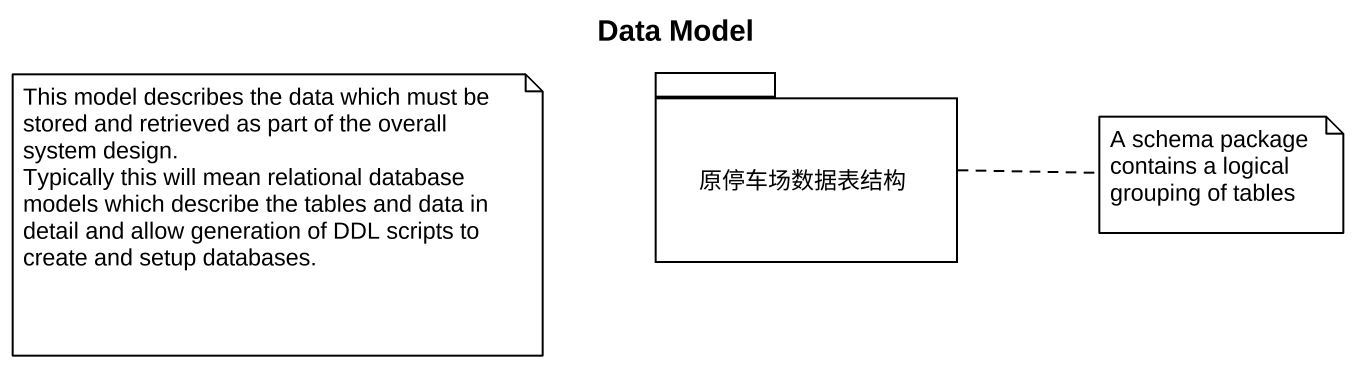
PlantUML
@startuml
title Data Model
package 原停车场数据表结构 {
}
note as N1
  This model describes the data which must be stored and retrieved as part of the overall system design.
  Typically this will mean relational database models which describe the tables and data in detail and allow generation of DDL scripts to create and setup databases.
end note
note right of 原停车场数据表结构 : A schema package contains a logical grouping of tables
@enduml
